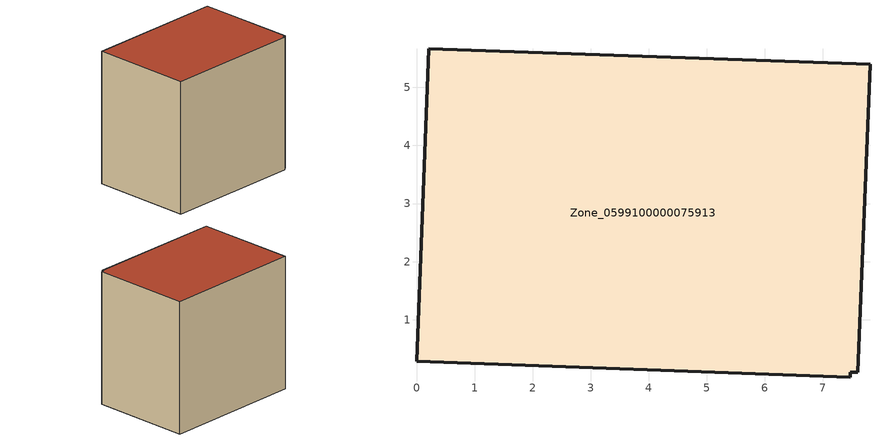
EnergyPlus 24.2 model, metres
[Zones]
Zone_0599100000075913
 floor ground (C_G): 7.6,0.09 7.47,0.1 7.47,0.01 0,0.28 0.21,5.67 7.81,5.4 z0
 wall outside (C_F): 7.81,5.4 0.21,5.67 0,0.28 7.47,0.01 7.47,0.1 7.6,0.09 7.81,5.4 z0:7.17
 roof outside (C_R): 7.47,0.1 7.6,0.09 7.81,5.4 0.21,5.67 0,0.28 7.47,0.01 z7.17
[BUILDING]
Pand.0599100000075913: North Axis=0; Terrain=City; Loads Convergence Tolerance Value=0.04; Temperature Convergence Tolerance Value=0.4; Solar Distribution=FullExterior; Maximum Number of Warmup Days=25; Minimum Number of Warmup Days=1
[Site:Location]
Rotterdam.The.Hague.AP_ZH_NLD Design_Conditions: Latitude=51.96; Longitude=4.45; Time Zone=1; Elevation=-4.5
[SITE:GROUNDTEMPERATURE:BUILDINGSURFACE]
18, 18, 18, 18, 18, 18, 18, 18, 18, 18, 18, 18
[MATERIAL] Thermal Absorptance=0.9; Solar Absorptance=0.7; Visible Absorptance=0.7
Name | Roughness | Thickness | Conductivity | Density | Specific Heat
G.TI.1946 | MediumSmooth | 0.15 | 1 | 540 | 1210
F.TI.1946 | Rough | 0.3 | 0.857143 | 1920 | 840
R.TI.1946 | MediumRough | 0.2 | 0.1 | 1500 | 1000
[CONSTRUCTION]
C_G: G.TI.1946
C_F: F.TI.1946
C_R: R.TI.1946
[ZONE]
Zone_0599100000075913: Type=1; Multiplier=1; Ceiling Height=Autocalculate; Volume=Autocalculate; Floor Area=autocalculate; Part of Total Floor Area=Yes
[ZONEINFILTRATION:DESIGNFLOWRATE]
Infil_Zone_0599100000075913: Zone or ZoneList or Space or SpaceList=Zone_0599100000075913; Schedule=AlwaysOn; Design Flow Rate Calculation Method=Flow/Area; Flow Rate per Floor Area=0.003; Constant Term Coefficient=1; Temperature Term Coefficient=0; Velocity Term Coefficient=0; Velocity Squared Term Coefficient=0
[HVACTEMPLATE:ZONE:IDEALLOADSAIRSYSTEM]
Zone_0599100000075913: Maximum Heating Supply Air Temperature=50; Minimum Cooling Supply Air Temperature=13; Maximum Heating Supply Air Humidity Ratio=0.0156; Minimum Cooling Supply Air Humidity Ratio=0.0077; Heating Limit=NoLimit; Cooling Limit=NoLimit; Dehumidification Control Type=ConstantSensibleHeatRatio; Cooling Sensible Heat Ratio=0.7; Dehumidification Setpoint=60; Humidification Control Type=None; Humidification Setpoint=30; Outdoor Air Method=None; Outdoor Air Flow Rate per Person=0.00944; Outdoor Air Flow Rate per Zone Floor Area=0; Outdoor Air Flow Rate per Zone=0; Demand Controlled Ventilation Type=None; Outdoor Air Economizer Type=NoEconomizer; Heat Recovery Type=None; Sensible Heat Recovery Effectiveness=0.7; Latent Heat Recovery Effectiveness=0.65
[ZONECONTROL:THERMOSTAT]
ThermostatControl_Zone_0599100000075913: Zone or ZoneList=Zone_0599100000075913; Control Type Schedule=DualSetpointControlType; Control 1=Thermostat_Zone_0599100000075913; Temperature Difference Between Cutout And Setpoint=0
[THERMOSTATSETPOINT:DUALSETPOINT]
Thermostat_Zone_0599100000075913: Heating Setpoint Temperature Schedule=HeatingSetpoint_Zone_0599100000075913; Cooling Setpoint Temperature Schedule=CoolingSetpoint_Zone_0599100000075913
[SCHEDULE:COMPACT]
HeatingSetpoint_Zone_0599100000075913: Through: 12/31, For: AllDays, Until: 24:00, 21
CoolingSetpoint_Zone_0599100000075913: Through: 12/31, For: AllDays, Until: 24:00, 24
DualSetpointControlType: Through: 12/31, For: AllDays, Until: 24:00, 4
AlwaysOn: Through: 12/31, For: AllDays, Until: 24:00, 1
